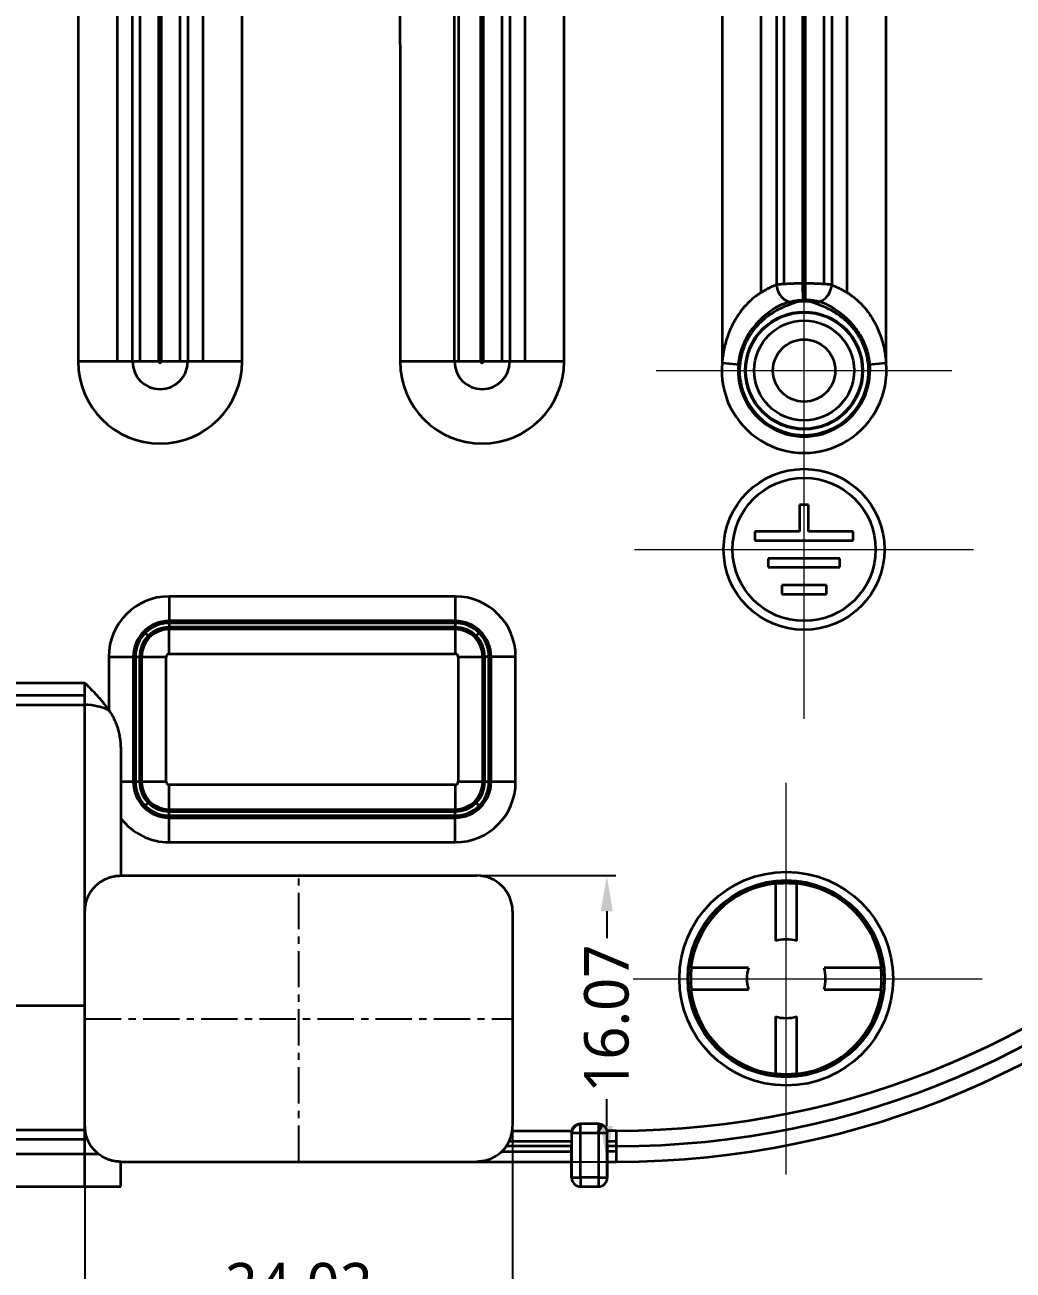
# Model space of a CAD drawing. Header units: millimetres. Extents: x -13 to 1082, y 396 to 866.
# Drawn here: x 304.9 to 360.5, y 556 to 625.9 of the extents above; entities that cross this region are included whole.
import ezdxf

# ---------------------------------------------------------------- set-up
doc = ezdxf.new("R2010")
doc.units = ezdxf.units.MM
doc.linetypes.add('CENTER', pattern=[50.8, 31.75, -6.35, 6.35, -6.35])
doc.layers.add('1', color=7, linetype='Continuous', true_color=0xffffff)
doc.layers.add('10', color=7, linetype='Continuous', true_color=0xffffff)
doc.layers.add('dim', color=82, linetype='Continuous', lineweight=9)
doc.styles.add('Capful-A', font='')
doc.styles.get('Capful-A').set_extended_font_data('Microsoft YaHei')
doc.dimstyles.new('Capful-A-1.0', dxfattribs={"dimtxt": 2.5, "dimasz": 2.5, "dimexe": 1.5, "dimexo": 1, "dimgap": 1.5, "dimtad": 0, "dimdsep": 46, "dimtxsty": 'Capful-A', "dimcen": 0, "dimclrt": 7, "dimazin": 2, "dimtfac": 1, "dimtmove": 0, "dimatfit": 3, "dimfxl": 0, "dimtolj": 1, "dimtzin": 0, "dimarcsym": 0})

# ---------------------------------------------------------------- blocks, each defined once
blk = doc.blocks.new('*D31')
at = {"layer": 'Defpoints', "color": 0, "transparency": 16777216}
for p in [(308.314, 567.461), (332.334, 567.461), (332.334, 555.112)]:
    blk.add_point(p, dxfattribs=at)
at = {"layer": 'dim', "color": 0, "lineweight": -2, "transparency": 16777216}
for p, q in [((308.314, 566.961), (308.314, 554.612)), ((332.334, 566.961), (332.334, 554.612)), ((310.314, 555.112), (315.733, 555.112)), ((330.334, 555.112), (324.915, 555.112))]:
    blk.add_line(p, q, dxfattribs=at)
at = {"layer": 'dim', "color": 0, "transparency": 16777216}
for points in [[(310.314, 555.445), (310.314, 554.778), (308.314, 555.112)], [(330.334, 555.445), (330.334, 554.778), (332.334, 555.112)]]:
    blk.add_solid(points, dxfattribs=at)
at = {"layer": 'dim', "color": 7, "transparency": 16777216, "insert": (320.324, 555.112), "char_height": 2.5, "attachment_point": 5, "style": 'Capful-A', "bg_fill": 3, "box_fill_scale": 1.1, "bg_fill_color": 256, "bg_fill_true_color": 13158600, "bg_fill_transparency": 0}
blk.add_mtext('\\A1;24.02', dxfattribs=at)
blk = doc.blocks.new('*D32')
at = {"layer": 'Defpoints', "color": 0, "transparency": 16777216}
for p in [(326.815, 578.145), (337.63, 578.145), (326.815, 562.073)]:
    blk.add_point(p, dxfattribs=at)
at = {"layer": 'dim', "color": 0, "lineweight": -2, "transparency": 16777216}
for p, q in [((327.315, 578.145), (338.129, 578.145)), ((337.63, 576.145), (337.63, 574.627)), ((337.63, 564.073), (337.63, 565.592)), ((327.315, 562.073), (338.129, 562.073))]:
    blk.add_line(p, q, dxfattribs=at)
at = {"layer": 'dim', "color": 0, "transparency": 16777216}
for points in [[(337.296, 576.145), (337.963, 576.145), (337.63, 578.145)], [(337.296, 564.073), (337.963, 564.073), (337.63, 562.073)]]:
    blk.add_solid(points, dxfattribs=at)
at = {"layer": 'dim', "color": 7, "transparency": 16777216, "insert": (337.63, 570.109), "char_height": 2.5, "attachment_point": 5, "rotation": 90, "style": 'Capful-A', "bg_fill": 3, "box_fill_scale": 1.1, "bg_fill_color": 256, "bg_fill_true_color": 13158600, "bg_fill_transparency": 0}
blk.add_mtext('\\A1;16.07', dxfattribs=at)

msp = doc.modelspace()

# ---------------------------------------------------------------- linework, layer by layer
at = {"layer": '1', "color": 1, "linetype": 'CENTER', "lineweight": 18}
for p, q in [((348.715, 598.22), (348.715, 614.833)), ((340.409, 606.526), (357.021, 606.526)), ((348.715, 586.954), (348.715, 605.999)), ((339.193, 596.476), (358.238, 596.476)), ((347.71, 561.352), (347.71, 583.361)), ((336.706, 572.356), (358.714, 572.356))]:
    msp.add_line(p, q, dxfattribs=at)
at = {"layer": '10', "color": 7, "linetype": 'Continuous', "lineweight": 35}
for p, q in [((329.076, 607.029), (329.076, 752.754)), ((329.322, 607.029), (329.322, 752.754)), ((330.558, 607.029), (330.558, 752.754)), ((330.692, 752.754), (330.692, 607.029)), ((331.76, 607.029), (331.76, 752.754)), ((332.174, 752.754), (332.174, 607.029)), ((333.028, 752.754), (333.028, 607.029)), ((335.231, 607.029), (335.231, 752.754)), ((344.109, 752.754), (344.109, 606.963)), ((346.312, 610.918), (346.312, 752.754)), ((347.166, 752.754), (347.166, 611.345)), ((347.58, 752.754), (347.58, 611.381)), ((348.648, 611.417), (348.648, 752.754)), ((348.782, 752.754), (348.782, 611.417)), ((349.85, 611.381), (349.85, 752.754)), ((350.264, 752.754), (350.264, 611.345)), ((351.118, 752.754), (351.118, 610.918)), ((353.321, 606.963), (353.321, 752.754)), ((317.141, 607.029), (317.141, 634.454)), ((314.938, 631.231), (314.938, 607.029)), ((314.084, 630.479), (314.084, 607.029)), ((313.67, 607.029), (313.67, 630.134)), ((312.468, 607.029), (312.468, 629.325)), ((312.602, 629.407), (312.602, 607.029)), ((307.929, 628.364), (307.929, 607.029)), ((310.986, 607.029), (310.986, 628.58)), ((311.4, 628.748), (311.4, 607.029)), ((310.132, 607.029), (310.132, 628.261)), ((348.662, 610.415), (348.648, 611.417)), ((348.782, 611.417), (348.768, 610.415)), ((310.986, 607.029), (307.929, 607.029)), ((312.468, 607.029), (310.986, 607.029)), ((314.084, 607.029), (312.602, 607.029)), ((317.141, 607.029), (314.084, 607.029)), ((329.076, 607.029), (326.019, 607.029)), ((330.558, 607.029), (329.076, 607.029)), ((332.174, 607.029), (330.692, 607.029)), ((335.231, 607.029), (332.174, 607.029)), ((344.109, 606.963), (345.106, 606.868)), ((352.324, 606.868), (353.321, 606.963)), ((348.464, 598.989), (348.464, 597.481)), ((348.966, 598.989), (348.464, 598.989)), ((348.966, 597.481), (348.966, 598.989)), ((348.464, 597.481), (345.951, 597.481)), ((345.951, 597.481), (345.951, 596.979)), ((345.951, 596.979), (351.479, 596.979)), ((351.479, 597.481), (348.966, 597.481)), ((351.479, 596.979), (351.479, 597.481)), ((350.725, 595.974), (346.705, 595.974)), ((346.705, 595.974), (346.705, 595.471)), ((346.705, 595.471), (350.725, 595.471)), ((350.725, 595.471), (350.725, 595.974)), ((349.971, 594.466), (347.459, 594.466)), ((347.459, 594.466), (347.459, 593.964)), ((349.971, 593.964), (349.971, 594.466)), ((313.038, 593.838), (313.038, 592.336)), ((329.118, 593.838), (313.038, 593.838)), ((329.118, 593.838), (329.118, 592.336)), ((347.459, 593.964), (349.971, 593.964)), ((329.118, 592.456), (313.038, 592.456)), ((329.118, 592.336), (313.038, 592.336)), ((313.038, 592.336), (313.038, 592.111)), ((329.118, 592.111), (313.038, 592.111)), ((313.038, 590.609), (313.038, 592.111)), ((329.118, 591.99), (313.038, 591.99)), ((329.118, 592.336), (329.118, 592.111)), ((329.118, 592.111), (329.118, 590.609)), ((311.701, 591.783), (311.861, 591.623)), ((330.454, 591.783), (330.294, 591.623)), ((313.038, 590.609), (329.118, 590.609)), ((309.646, 590.446), (311.148, 590.446)), ((309.646, 590.446), (309.646, 587.457)), ((311.028, 590.446), (311.028, 583.411)), ((311.148, 590.446), (311.148, 583.411)), ((311.148, 590.446), (311.373, 590.446)), ((311.373, 590.446), (311.373, 583.411)), ((311.373, 590.446), (312.875, 590.446)), ((311.494, 590.446), (311.494, 583.411)), ((312.875, 583.411), (312.875, 590.446)), ((329.28, 590.446), (330.782, 590.446)), ((329.28, 590.446), (329.28, 583.411)), ((330.662, 583.411), (330.662, 590.446)), ((330.782, 583.411), (330.782, 590.446)), ((331.007, 590.446), (330.782, 590.446)), ((331.007, 583.411), (331.007, 590.446)), ((332.509, 590.446), (331.007, 590.446)), ((331.128, 583.411), (331.128, 590.446)), ((332.509, 583.411), (332.509, 590.446)), ((308.314, 588.968), (303.689, 588.968)), ((308.314, 587.741), (308.314, 588.968)), ((308.314, 588.27), (303.689, 588.27)), ((303.689, 587.741), (308.314, 587.741)), ((308.314, 576.145), (308.314, 587.741)), ((310.324, 585.103), (310.324, 583.411)), ((311.148, 583.411), (310.324, 583.411)), ((311.373, 583.411), (311.148, 583.411)), ((312.875, 583.411), (311.373, 583.411)), ((313.038, 581.747), (313.038, 583.249)), ((329.118, 583.249), (313.038, 583.249)), ((329.118, 583.249), (329.118, 581.747)), ((330.782, 583.411), (329.28, 583.411)), ((331.007, 583.411), (330.782, 583.411)), ((332.509, 583.411), (331.007, 583.411)), ((311.701, 582.075), (311.861, 582.235)), ((330.294, 582.235), (330.454, 582.075)), ((313.038, 581.867), (329.118, 581.867)), ((313.038, 581.747), (329.118, 581.747)), ((313.038, 581.522), (313.038, 581.747)), ((313.038, 581.522), (329.118, 581.522)), ((313.038, 580.02), (313.038, 581.522)), ((329.118, 581.522), (329.118, 581.747)), ((329.118, 580.02), (329.118, 581.522)), ((310.324, 581.377), (310.324, 578.145)), ((313.038, 581.401), (329.118, 581.401)), ((313.038, 580.02), (329.118, 580.02)), ((347.107, 577.708), (347.107, 574.484)), ((348.313, 574.484), (348.313, 577.708)), ((345.583, 572.959), (342.359, 572.959)), ((353.061, 572.959), (349.837, 572.959)), ((342.359, 571.753), (345.583, 571.753)), ((349.837, 571.753), (353.061, 571.753)), ((135.856, 570.849), (308.314, 570.849)), ((347.107, 570.229), (347.107, 567.005)), ((348.313, 567.005), (348.313, 570.229)), ((337.16, 564.195), (336.15, 564.195)), ((135.856, 563.855), (308.314, 563.855)), ((308.314, 563.323), (135.856, 563.323)), ((308.314, 562.523), (308.314, 563.855)), ((332.149, 563.234), (335.65, 563.234)), ((332.317, 563.814), (335.664, 563.814)), ((335.65, 563.695), (335.65, 562.944)), ((335.65, 563.693), (336.153, 563.693)), ((336.153, 561.178), (336.153, 563.695)), ((336.153, 563.695), (337.158, 563.695)), ((337.158, 563.694), (337.158, 561.178)), ((337.158, 563.693), (337.66, 563.693)), ((338.163, 563.814), (337.646, 563.814)), ((337.66, 562.944), (337.66, 563.695)), ((337.66, 563.234), (338.163, 563.234)), ((338.163, 563.814), (338.163, 562.944)), ((135.856, 562.523), (308.314, 562.523)), ((308.314, 562.523), (309.051, 562.523)), ((308.314, 560.678), (308.314, 562.523)), ((331.742, 562.653), (335.65, 562.653)), ((335.65, 562.944), (331.984, 562.944)), ((335.65, 561.178), (335.65, 563.015)), ((335.65, 562.944), (335.65, 562.073)), ((337.66, 563.015), (337.66, 561.178)), ((338.163, 562.944), (337.66, 562.944)), ((337.66, 562.073), (337.66, 562.944)), ((338.163, 562.653), (337.66, 562.653)), ((338.163, 562.944), (338.163, 562.073)), ((310.324, 560.678), (310.324, 562.073)), ((330.334, 562.073), (335.65, 562.073)), ((335.65, 562.073), (335.65, 561.178)), ((337.66, 562.073), (338.163, 562.073)), ((337.66, 561.178), (337.66, 562.073)), ((337.158, 561.178), (336.153, 561.178)), ((336.154, 561.178), (336.154, 560.678)), ((300.671, 560.678), (310.324, 560.678)), ((336.154, 560.678), (337.158, 560.678))]:
    msp.add_line(p, q, dxfattribs=at)
at = {"layer": '10', "color": 2, "linetype": 'Continuous', "lineweight": 35}
for p, q in [((310.314, 578.145), (330.334, 578.145)), ((308.314, 570.849), (308.314, 576.145)), ((332.334, 576.145), (332.334, 564.073)), ((308.314, 564.073), (308.314, 570.849)), ((308.314, 563.855), (308.314, 564.073)), ((310.324, 562.073), (310.314, 562.073)), ((310.324, 562.073), (330.334, 562.073))]:
    msp.add_line(p, q, dxfattribs=at)
at = {"layer": '10', "color": 1, "linetype": 'CENTER', "ltscale": 0.064289}
for p, q in [((320.324, 562.073), (320.324, 578.145)), ((308.314, 570.109), (332.334, 570.109))]:
    msp.add_line(p, q, dxfattribs=at)
at = {"layer": '10', "color": 7, "linetype": 'Continuous', "lineweight": 35}
for centre, radius in [((348.715, 606.526), 3.306), ((348.715, 606.526), 3.266), ((348.715, 606.526), 2.806), ((348.715, 606.526), 1.75), ((348.715, 596.476), 4.522), ((348.715, 596.476), 4.02), ((347.71, 572.356), 6.004), ((347.71, 572.356), 5.528), ((347.71, 572.356), 5.503)]:
    msp.add_circle(centre, radius, dxfattribs=at)
for centre, radius, start, end in [((338.163, 612.054), 48.24, 270, 0), ((338.163, 612.054), 49.11, 270, 0), ((338.163, 612.054), 49.981, 270, 0), ((348.715, 606.526), 4.891, 89.21569, 90.78431), ((348.715, 606.526), 3.97, 89.21569, 90.78431), ((348.715, 606.526), 3.889, 89.21569, 90.78431), ((312.535, 607.029), 4.606, 180.00138, 359.99954), ((312.535, 607.029), 1.549, 180.00138, 359.99862), ((312.535, 607.029), 0.0669, 180.03185, 359.99862), ((330.625, 607.029), 4.606, 180, 0), ((330.625, 607.029), 1.549, 180, 0), ((330.625, 607.029), 0.0669, 180, 0), ((348.715, 606.526), 4.627, 174.58735, 5.41265), ((348.715, 606.526), 3.706, 174.58735, 5.41265), ((348.715, 606.526), 3.626, 174.58735, 5.41265), ((313.038, 590.446), 3.391, 90, 180), ((329.118, 590.446), 3.391, 0, 90), ((313.038, 590.446), 2.01, 90, 180), ((313.038, 590.446), 1.89, 90, 180), ((313.038, 590.446), 1.664, 90, 180), ((313.038, 590.446), 1.544, 90, 180), ((329.118, 590.446), 2.01, 0, 90), ((329.118, 590.446), 1.89, 360, 90), ((329.118, 590.446), 1.664, 360, 90), ((329.118, 590.446), 1.544, 0, 90), ((313.038, 590.446), 0.163, 90, 180), ((329.118, 590.446), 0.163, 360, 90), ((313.038, 583.411), 2.01, 180, 270), ((313.038, 583.411), 1.89, 180, 270), ((313.038, 583.411), 1.664, 180, 270), ((313.038, 583.411), 1.544, 180, 270), ((313.038, 583.411), 0.163, 180, 270), ((329.118, 583.411), 1.544, 270, 0), ((329.118, 583.411), 2.01, 270, 0), ((329.118, 583.411), 1.664, 270, 0), ((329.118, 583.411), 0.163, 270, 0), ((329.118, 583.411), 1.89, 270, 0), ((329.118, 583.411), 3.391, 270, 0), ((313.038, 583.411), 3.391, 216.8585, 270), ((347.71, 572.356), 5.385, 96.42899, 173.57101), ((347.71, 572.356), 5.359, 83.53929, 96.46071), ((347.71, 572.356), 5.385, 6.42899, 83.57101), ((347.71, 572.356), 2.211, 74.17338, 105.82662), ((347.71, 572.356), 5.359, 173.53929, 186.46071), ((347.71, 572.356), 2.211, 164.17338, 195.82662), ((347.71, 572.356), 2.211, 344.17338, 15.82662), ((347.71, 572.356), 5.359, 353.53929, 6.46071), ((347.71, 572.356), 5.385, 186.42899, 263.57101), ((347.71, 572.356), 5.385, 276.42899, 353.57101), ((347.71, 572.356), 2.211, 254.17338, 285.82662), ((347.71, 572.356), 5.359, 263.53929, 276.46071), ((336.15, 563.695), 0.5, 90, 166.33067), ((337.16, 563.695), 0.5, 13.72613, 90), ((336.154, 561.178), 0.5, 180.00992, 270), ((337.16, 561.178), 0.5, 269.85831, 0.00546)]:
    msp.add_arc(centre, radius, start, end, dxfattribs=at)
at = {"layer": '10', "color": 2, "linetype": 'Continuous', "lineweight": 35}
for centre, start, end in [((330.334, 576.145), 0, 90), ((330.334, 564.073), 352.55095, 0)]:
    msp.add_arc(centre, 2, start, end, dxfattribs=at)
at = {"layer": '10', "color": 7, "linetype": 'Continuous', "lineweight": 35}
for centre, major_axis, ratio, start_param, end_param in [((348.092, 611.345), (0.323, -0.952), 0.913903, 4.411988, 6.066796), ((349.338, 611.345), (-0.323, -0.952), 0.913903, 0.216389, 1.871197), ((308.314, 586.515), (2.01, 0), 0.610331, 0.829321, 1.570796), ((335.942, 563.945), (0.272, 0.227), 0.387874, 0.436146, 2.705031), ((337.009, 563.945), (-0.305, -0.18), 0.570123, 1.726678, 3.90605)]:
    msp.add_ellipse(centre, major_axis=major_axis, ratio=ratio, start_param=start_param, end_param=end_param, dxfattribs=at)
at = {"layer": '10', "color": 2, "linetype": 'Continuous', "lineweight": 35}
msp.add_ellipse((308.314, 565.187), major_axis=(2.01, 0), ratio=0.662796, start_param=4.712389, end_param=4.718341, dxfattribs=at)
at = {"layer": '10', "color": 7, "linetype": 'Continuous', "lineweight": 35}
for points in [[(326, 652.618), (326.007, 637.422), (326.013, 622.225), (326.019, 607.029)], [(309.646, 587.457), (309.649, 587.453), (309.655, 587.444), (309.663, 587.432), (309.669, 587.424), (309.672, 587.419)], [(335.65, 563.695), (335.65, 563.735), (335.655, 563.774), (335.664, 563.813)], [(337.158, 563.695), (337.158, 563.731), (337.158, 563.766), (337.158, 563.801)], [(337.646, 563.814), (337.655, 563.775), (337.66, 563.735), (337.66, 563.695)]]:
    msp.add_open_spline(points, degree=3, dxfattribs=at)
for points, knots in [([(347.166, 611.345), (347.114, 611.322), (347.056, 611.297), (346.927, 611.241), (346.857, 611.209), (346.761, 611.164), (346.742, 611.154), (346.702, 611.135), (346.642, 611.105), (346.496, 611.029), (346.364, 610.952), (346.228, 610.865), (346.182, 610.834), (346.112, 610.786), (346.089, 610.769), (346.042, 610.735), (346.018, 610.718), (345.902, 610.629), (345.809, 610.552), (345.627, 610.388), (345.538, 610.3), (345.429, 610.183), (345.408, 610.159), (345.365, 610.111), (345.343, 610.087), (345.28, 610.012), (345.239, 609.962), (345.119, 609.808), (345.043, 609.701), (344.899, 609.481), (344.831, 609.368), (344.751, 609.222), (344.735, 609.193), (344.705, 609.133), (344.689, 609.104), (344.645, 609.014), (344.616, 608.954), (344.535, 608.772), (344.485, 608.649), (344.394, 608.399), (344.353, 608.273), (344.28, 608.017), (344.248, 607.888), (344.207, 607.692), (344.194, 607.626), (344.171, 607.494), (344.161, 607.428), (344.133, 607.229), (344.119, 607.096), (344.109, 606.963)], [0, 0, 0, 0, 0.0625, 0.0625, 0.125, 0.125, 0.140625, 0.140625, 0.15625, 0.1875, 0.25, 0.25, 0.28125, 0.28125, 0.296875, 0.296875, 0.3125, 0.3125, 0.375, 0.375, 0.4375, 0.4375, 0.453125, 0.453125, 0.46875, 0.46875, 0.5, 0.5, 0.5625, 0.5625, 0.625, 0.625, 0.640625, 0.640625, 0.65625, 0.65625, 0.6875, 0.6875, 0.75, 0.75, 0.8125, 0.8125, 0.875, 0.875, 0.90625, 0.90625, 0.9375, 0.9375, 1, 1, 1, 1]), ([(348.648, 611.417), (348.569, 611.416), (348.49, 611.415), (348.374, 611.413), (348.335, 611.413), (348.258, 611.411), (348.22, 611.41), (348.107, 611.407), (347.961, 611.402), (347.824, 611.395), (347.725, 611.39), (347.693, 611.388), (347.631, 611.384), (347.571, 611.381), (347.514, 611.377), (347.473, 611.374), (347.46, 611.373), (347.434, 611.371), (347.421, 611.37), (347.358, 611.365), (347.313, 611.361), (347.232, 611.352), (347.197, 611.349), (347.166, 611.345)], [0, 0, 0, 0, 0.125, 0.125, 0.1875, 0.1875, 0.25, 0.25, 0.375, 0.5, 0.5, 0.5625, 0.5625, 0.625, 0.6875, 0.6875, 0.71875, 0.71875, 0.75, 0.75, 0.875, 0.875, 1, 1, 1, 1]), ([(350.264, 611.345), (350.249, 611.347), (350.232, 611.349), (350.197, 611.353), (350.178, 611.355), (350.117, 611.361), (350.072, 611.365), (350.009, 611.37), (349.996, 611.371), (349.97, 611.373), (349.957, 611.374), (349.916, 611.377), (349.859, 611.381), (349.799, 611.384), (349.737, 611.388), (349.705, 611.39), (349.606, 611.395), (349.469, 611.402), (349.323, 611.407), (349.21, 611.41), (349.172, 611.411), (349.095, 611.413), (349.056, 611.413), (348.94, 611.415), (348.861, 611.416), (348.782, 611.417)], [0, 0, 0, 0, 0.0625, 0.0625, 0.125, 0.125, 0.25, 0.25, 0.28125, 0.28125, 0.3125, 0.3125, 0.375, 0.4375, 0.4375, 0.5, 0.5, 0.625, 0.75, 0.75, 0.8125, 0.8125, 0.875, 0.875, 1, 1, 1, 1]), ([(350.264, 611.345), (350.316, 611.322), (350.374, 611.297), (350.503, 611.241), (350.573, 611.209), (350.669, 611.164), (350.689, 611.154), (350.728, 611.135), (350.788, 611.105), (350.934, 611.029), (351.066, 610.952), (351.202, 610.865), (351.248, 610.834), (351.318, 610.785), (351.342, 610.769), (351.388, 610.735), (351.412, 610.717), (351.528, 610.629), (351.621, 610.552), (351.803, 610.388), (351.892, 610.3), (352.001, 610.183), (352.022, 610.159), (352.065, 610.111), (352.087, 610.087), (352.15, 610.012), (352.191, 609.962), (352.311, 609.808), (352.388, 609.701), (352.532, 609.481), (352.599, 609.368), (352.695, 609.193), (352.726, 609.133), (352.785, 609.014), (352.814, 608.954), (352.896, 608.772), (352.945, 608.649), (353.036, 608.399), (353.077, 608.273), (353.15, 608.017), (353.182, 607.888), (353.223, 607.691), (353.236, 607.626), (353.259, 607.494), (353.269, 607.428), (353.297, 607.229), (353.311, 607.096), (353.321, 606.963)], [0, 0, 0, 0, 0.0625, 0.0625, 0.125, 0.125, 0.140625, 0.140625, 0.15625, 0.1875, 0.25, 0.25, 0.28125, 0.28125, 0.296875, 0.296875, 0.3125, 0.3125, 0.375, 0.375, 0.4375, 0.4375, 0.453125, 0.453125, 0.46875, 0.46875, 0.5, 0.5, 0.5625, 0.5625, 0.625, 0.625, 0.65625, 0.65625, 0.6875, 0.6875, 0.75, 0.75, 0.8125, 0.8125, 0.875, 0.875, 0.90625, 0.90625, 0.9375, 0.9375, 1, 1, 1, 1]), ([(348.221, 610.352), (348.181, 610.336), (348.136, 610.319), (348.038, 610.282), (347.985, 610.262), (347.899, 610.229), (347.869, 610.217), (347.806, 610.192), (347.774, 610.179), (347.674, 610.138), (347.604, 610.108), (347.456, 610.041), (347.378, 610.003), (347.256, 609.94), (347.215, 609.918), (347.13, 609.871), (347.087, 609.847), (346.956, 609.769), (346.868, 609.712), (346.689, 609.588), (346.599, 609.521), (346.465, 609.41), (346.42, 609.372), (346.352, 609.312), (346.33, 609.291), (346.286, 609.25), (346.176, 609.146), (346.072, 609.034), (345.911, 608.845), (345.834, 608.746), (345.726, 608.59), (345.69, 608.537), (345.623, 608.429), (345.59, 608.374), (345.498, 608.208), (345.442, 608.094), (345.341, 607.862), (345.297, 607.743), (345.239, 607.56), (345.221, 607.499), (345.189, 607.374), (345.175, 607.312), (345.137, 607.123), (345.118, 606.996), (345.106, 606.868)], [0, 0, 0, 0, 0.0625, 0.0625, 0.125, 0.125, 0.15625, 0.15625, 0.1875, 0.1875, 0.25, 0.25, 0.3125, 0.3125, 0.34375, 0.34375, 0.375, 0.375, 0.4375, 0.4375, 0.5, 0.5, 0.53125, 0.53125, 0.546875, 0.546875, 0.5625, 0.625, 0.625, 0.6875, 0.6875, 0.71875, 0.71875, 0.75, 0.75, 0.8125, 0.8125, 0.875, 0.875, 0.90625, 0.90625, 0.9375, 0.9375, 1, 1, 1, 1]), ([(347.167, 610.089), (347.202, 610.111), (347.244, 610.136), (347.4, 610.221), (347.544, 610.285), (347.877, 610.394), (348.072, 610.441), (348.379, 610.481), (348.486, 610.49), (348.615, 610.495), (348.638, 610.495), (348.661, 610.496)], [0, 0, 0, 0, 0.14124, 0.14124, 0.470721, 0.470721, 0.800203, 0.800203, 0.964944, 0.964944, 1, 1, 1, 1]), ([(348.662, 610.415), (348.636, 610.415), (348.61, 610.414), (348.572, 610.412), (348.56, 610.412), (348.535, 610.41), (348.523, 610.409), (348.487, 610.406), (348.465, 610.403), (348.433, 610.399), (348.422, 610.398), (348.402, 610.395), (348.392, 610.393), (348.364, 610.389), (348.346, 610.385), (348.313, 610.379), (348.298, 610.375), (348.258, 610.365), (348.237, 610.358), (348.221, 610.352)], [0, 0, 0, 0, 0.125, 0.125, 0.1875, 0.1875, 0.25, 0.25, 0.375, 0.375, 0.4375, 0.4375, 0.5, 0.5, 0.625, 0.625, 0.75, 0.75, 1, 1, 1, 1]), ([(349.209, 610.352), (349.193, 610.358), (349.172, 610.365), (349.132, 610.375), (349.117, 610.379), (349.084, 610.385), (349.066, 610.389), (349.038, 610.393), (349.028, 610.395), (349.008, 610.398), (348.997, 610.399), (348.965, 610.403), (348.943, 610.406), (348.907, 610.409), (348.895, 610.41), (348.87, 610.412), (348.858, 610.412), (348.82, 610.414), (348.794, 610.415), (348.768, 610.415)], [0, 0, 0, 0, 0.25, 0.25, 0.375, 0.375, 0.5, 0.5, 0.5625, 0.5625, 0.625, 0.625, 0.75, 0.75, 0.8125, 0.8125, 0.875, 0.875, 1, 1, 1, 1]), ([(350.264, 610.088), (350.191, 610.136), (350.087, 610.193), (349.83, 610.305), (349.672, 610.36), (349.412, 610.424), (349.321, 610.443), (349.131, 610.472), (349.032, 610.483), (348.879, 610.493), (348.824, 610.495), (348.769, 610.496)], [0, 0, 0, 0, 0.300501, 0.300501, 0.608114, 0.608114, 0.76192, 0.76192, 0.915727, 0.915727, 1, 1, 1, 1]), ([(352.324, 606.868), (352.312, 606.996), (352.293, 607.123), (352.255, 607.312), (352.241, 607.374), (352.217, 607.467), (352.208, 607.498), (352.191, 607.56), (352.181, 607.591), (352.133, 607.743), (352.089, 607.862), (351.988, 608.095), (351.932, 608.208), (351.84, 608.374), (351.807, 608.429), (351.757, 608.51), (351.74, 608.536), (351.704, 608.589), (351.686, 608.616), (351.596, 608.746), (351.519, 608.845), (351.358, 609.034), (351.275, 609.123), (351.144, 609.25), (351.1, 609.292), (351.011, 609.372), (350.966, 609.41), (350.831, 609.521), (350.741, 609.588), (350.563, 609.712), (350.474, 609.769), (350.365, 609.834), (350.343, 609.846), (350.3, 609.871), (350.279, 609.883), (350.215, 609.918), (350.174, 609.94), (350.052, 610.003), (349.974, 610.041), (349.826, 610.108), (349.756, 610.138), (349.656, 610.179), (349.624, 610.192), (349.561, 610.217), (349.531, 610.229), (349.445, 610.262), (349.392, 610.282), (349.294, 610.319), (349.25, 610.336), (349.209, 610.352)], [0, 0, 0, 0, 0.0625, 0.0625, 0.09375, 0.09375, 0.109375, 0.109375, 0.125, 0.125, 0.1875, 0.1875, 0.25, 0.25, 0.28125, 0.28125, 0.296875, 0.296875, 0.3125, 0.3125, 0.375, 0.375, 0.4375, 0.4375, 0.46875, 0.46875, 0.5, 0.5, 0.5625, 0.5625, 0.625, 0.625, 0.640625, 0.640625, 0.65625, 0.65625, 0.6875, 0.6875, 0.75, 0.75, 0.8125, 0.8125, 0.84375, 0.84375, 0.875, 0.875, 0.9375, 0.9375, 1, 1, 1, 1]), ([(347.167, 610.089), (347.167, 610.088), (347.166, 610.088), (347.112, 610.052), (347.052, 610.013), (346.854, 609.88), (346.695, 609.767), (346.444, 609.562), (346.358, 609.488), (346.185, 609.323), (346.097, 609.233), (345.843, 608.948), (345.682, 608.732), (345.402, 608.259), (345.286, 608.007), (345.108, 607.474), (345.048, 607.199), (345.017, 606.905), (345.016, 606.891), (345.015, 606.877)], [0, 0, 0, 0, 0.001343, 0.001343, 0.091298, 0.091298, 0.271208, 0.271208, 0.361163, 0.361163, 0.451118, 0.451118, 0.631029, 0.631029, 0.810939, 0.810939, 0.990849, 0.990849, 1, 1, 1, 1]), ([(352.415, 606.877), (352.403, 607.011), (352.384, 607.143), (352.33, 607.413), (352.294, 607.55), (352.21, 607.817), (352.16, 607.947), (352.05, 608.199), (351.988, 608.322), (351.852, 608.56), (351.778, 608.676), (351.545, 609.002), (351.376, 609.194), (351.116, 609.448), (351.028, 609.526), (350.859, 609.667), (350.777, 609.731), (350.543, 609.905), (350.401, 609.997), (350.282, 610.076), (350.273, 610.082), (350.264, 610.088)], [0, 0, 0, 0, 0.086305, 0.086305, 0.176168, 0.176168, 0.266031, 0.266031, 0.355894, 0.355894, 0.445756, 0.445756, 0.625482, 0.625482, 0.715344, 0.715344, 0.805207, 0.805207, 0.984932, 0.984932, 1, 1, 1, 1]), ([(309.646, 587.457), (309.551, 587.597), (309.45, 587.732), (309.239, 587.993), (309.129, 588.12), (308.903, 588.368), (308.729, 588.551), (308.522, 588.76), (308.433, 588.849), (308.373, 588.909), (308.344, 588.939), (308.314, 588.968)], [0, 0, 0, 0, 0.25, 0.25, 0.5, 0.5, 0.75, 0.875, 0.9375, 0.9375, 1, 1, 1, 1]), ([(309.672, 587.419), (309.729, 587.334), (309.784, 587.247), (309.885, 587.07), (309.932, 586.98), (310.017, 586.797), (310.056, 586.703), (310.108, 586.559), (310.124, 586.511), (310.154, 586.413), (310.169, 586.364), (310.208, 586.216), (310.23, 586.116), (310.266, 585.916), (310.281, 585.816), (310.303, 585.614), (310.311, 585.512), (310.322, 585.308), (310.324, 585.206), (310.324, 585.103)], [0, 0, 0, 0, 0.125, 0.125, 0.25, 0.25, 0.375, 0.375, 0.4375, 0.4375, 0.5, 0.5, 0.625, 0.625, 0.75, 0.75, 0.875, 0.875, 1, 1, 1, 1]), ([(310.324, 583.411), (310.324, 583.326), (310.324, 583.241), (310.324, 583.071), (310.324, 582.986), (310.324, 582.732), (310.324, 582.563), (310.324, 582.225), (310.324, 582.056), (310.324, 581.717), (310.324, 581.548), (310.324, 581.377)], [0, 0, 0, 0, 0.125, 0.125, 0.25, 0.25, 0.5, 0.5, 0.75, 0.75, 1, 1, 1, 1]), ([(336.153, 563.695), (336.153, 563.728), (336.153, 563.761), (336.153, 563.825), (336.153, 563.857), (336.153, 563.917), (336.153, 563.946), (336.153, 564), (336.153, 564.026), (336.153, 564.072), (336.153, 564.093), (336.153, 564.129), (336.153, 564.145), (336.153, 564.17), (336.153, 564.179), (336.153, 564.192), (336.153, 564.195), (336.153, 564.195)], [0, 0, 0, 0, 0.125, 0.125, 0.25, 0.25, 0.375, 0.375, 0.5, 0.5, 0.625, 0.625, 0.75, 0.75, 0.875, 0.875, 1, 1, 1, 1]), ([(337.158, 564.195), (337.158, 564.195), (337.158, 564.195), (337.158, 564.193), (337.158, 564.191), (337.158, 564.188), (337.158, 564.184), (337.158, 564.179), (337.158, 564.174), (337.159, 564.169), (337.159, 564.162), (337.159, 564.156), (337.159, 564.149), (337.158, 564.142), (337.158, 564.135), (337.158, 564.128), (337.158, 564.121), (337.158, 564.113), (337.158, 564.106), (337.158, 564.099), (337.158, 564.092), (337.158, 564.084), (337.158, 564.075), (337.158, 564.065), (337.158, 564.055), (337.158, 564.045), (337.158, 564.035), (337.158, 564.024), (337.158, 564.014), (337.158, 564.003), (337.158, 563.992), (337.158, 563.981), (337.158, 563.97), (337.158, 563.959), (337.158, 563.948), (337.158, 563.937), (337.158, 563.926), (337.158, 563.914), (337.158, 563.903), (337.158, 563.892), (337.158, 563.88), (337.158, 563.869), (337.158, 563.858), (337.158, 563.846), (337.158, 563.835), (337.158, 563.824), (337.158, 563.812), (337.158, 563.805), (337.158, 563.801)], [0, 0, 0, 0, 0.033503, 0.066147, 0.097918, 0.128804, 0.158796, 0.187886, 0.216069, 0.243341, 0.2697, 0.295146, 0.31968, 0.343303, 0.366019, 0.387832, 0.408748, 0.428773, 0.447915, 0.466181, 0.48358, 0.500122, 0.522148, 0.543913, 0.565419, 0.586668, 0.607662, 0.628404, 0.648898, 0.669147, 0.689156, 0.708931, 0.728477, 0.7478, 0.766907, 0.785807, 0.804507, 0.823016, 0.841343, 0.859499, 0.877495, 0.895341, 0.91305, 0.930635, 0.948108, 0.965483, 0.982776, 1, 1, 1, 1]), ([(335.65, 561.178), (335.65, 561.178), (335.653, 561.178), (335.666, 561.178), (335.676, 561.178), (335.701, 561.178), (335.716, 561.178), (335.753, 561.178), (335.774, 561.178), (335.82, 561.178), (335.846, 561.178), (335.901, 561.178), (335.93, 561.178), (335.991, 561.178), (336.022, 561.178), (336.087, 561.178), (336.12, 561.178), (336.153, 561.178)], [0, 0, 0, 0, 0.125, 0.125, 0.25, 0.25, 0.375, 0.375, 0.5, 0.5, 0.625, 0.625, 0.75, 0.75, 0.875, 0.875, 1, 1, 1, 1]), ([(337.158, 561.178), (337.158, 561.174), (337.158, 561.167), (337.158, 561.156), (337.158, 561.144), (337.158, 561.133), (337.158, 561.122), (337.158, 561.111), (337.158, 561.1), (337.158, 561.089), (337.158, 561.077), (337.158, 561.066), (337.158, 561.055), (337.158, 561.044), (337.158, 561.033), (337.158, 561.022), (337.159, 561.011), (337.159, 561), (337.159, 560.989), (337.159, 560.978), (337.159, 560.967), (337.159, 560.955), (337.159, 560.944), (337.16, 560.933), (337.16, 560.922), (337.16, 560.911), (337.16, 560.9), (337.16, 560.889), (337.16, 560.879), (337.16, 560.868), (337.16, 560.857), (337.16, 560.847), (337.16, 560.837), (337.16, 560.827), (337.16, 560.819), (337.16, 560.81), (337.16, 560.801), (337.16, 560.792), (337.161, 560.783), (337.161, 560.774), (337.161, 560.765), (337.161, 560.757), (337.161, 560.748), (337.161, 560.74), (337.161, 560.732), (337.161, 560.724), (337.16, 560.717), (337.16, 560.71), (337.16, 560.703), (337.16, 560.698), (337.159, 560.692), (337.159, 560.688), (337.159, 560.684), (337.159, 560.681), (337.158, 560.679), (337.158, 560.679), (337.158, 560.678)], [0, 0, 0, 0, 0.014676, 0.029296, 0.043875, 0.058429, 0.072973, 0.08752, 0.102085, 0.116683, 0.131327, 0.146031, 0.160808, 0.17567, 0.190629, 0.205699, 0.220889, 0.236211, 0.251675, 0.267291, 0.283069, 0.299016, 0.315142, 0.331454, 0.347959, 0.364665, 0.381576, 0.398699, 0.41604, 0.433601, 0.451389, 0.469406, 0.487656, 0.503309, 0.51953, 0.536327, 0.553709, 0.571683, 0.590256, 0.609433, 0.629221, 0.649622, 0.670642, 0.692282, 0.714544, 0.737429, 0.760938, 0.785068, 0.809819, 0.835186, 0.861165, 0.887751, 0.914937, 0.942713, 0.971071, 1, 1, 1, 1]), ([(337.158, 561.178), (337.19, 561.178), (337.223, 561.178), (337.288, 561.178), (337.319, 561.178), (337.38, 561.178), (337.409, 561.178), (337.464, 561.178), (337.49, 561.178), (337.536, 561.178), (337.557, 561.178), (337.594, 561.178), (337.609, 561.178), (337.634, 561.178), (337.644, 561.178), (337.657, 561.178), (337.66, 561.178), (337.66, 561.178)], [0, 0, 0, 0, 0.125114, 0.125114, 0.250228, 0.250228, 0.375342, 0.375342, 0.500456, 0.500456, 0.62557, 0.62557, 0.750684, 0.750684, 0.875799, 0.875799, 1, 1, 1, 1])]:
    msp.add_open_spline(points, degree=3, knots=knots, dxfattribs=at)
at = {"layer": '10', "color": 2, "linetype": 'Continuous', "lineweight": 35}
for points, knots in [([(308.314, 576.145), (308.314, 576.233), (308.32, 576.32), (308.342, 576.492), (308.359, 576.577), (308.393, 576.702), (308.405, 576.744), (308.426, 576.806), (308.433, 576.826), (308.449, 576.867), (308.488, 576.968), (308.536, 577.064), (308.62, 577.212), (308.667, 577.283), (308.744, 577.385), (308.77, 577.418), (308.825, 577.482), (308.853, 577.512), (308.94, 577.601), (309, 577.655), (309.093, 577.73), (309.14, 577.765), (309.188, 577.799), (309.22, 577.82), (309.237, 577.831), (309.383, 577.922), (309.511, 577.982), (309.648, 578.031), (309.663, 578.037), (309.693, 578.047), (309.708, 578.052), (309.752, 578.065), (309.781, 578.073), (309.864, 578.095), (309.916, 578.106), (309.988, 578.119), (310.022, 578.124), (310.054, 578.129), (310.075, 578.131), (310.086, 578.132), (310.135, 578.138), (310.169, 578.14), (310.228, 578.144), (310.253, 578.145), (310.282, 578.145), (310.29, 578.145), (310.304, 578.145), (310.31, 578.145), (310.314, 578.145)], [0, 0, 0, 0, 0.0625, 0.0625, 0.125, 0.125, 0.15625, 0.15625, 0.171875, 0.171875, 0.1875, 0.25, 0.25, 0.3125, 0.3125, 0.34375, 0.34375, 0.375, 0.375, 0.4375, 0.4375, 0.46875, 0.484375, 0.484375, 0.5, 0.5, 0.625, 0.625, 0.640625, 0.640625, 0.65625, 0.65625, 0.6875, 0.6875, 0.75, 0.75, 0.78125, 0.796875, 0.796875, 0.8125, 0.8125, 0.875, 0.875, 0.9375, 0.9375, 0.96875, 0.96875, 1, 1, 1, 1]), ([(309.051, 562.523), (308.998, 562.566), (308.947, 562.612), (308.851, 562.708), (308.805, 562.759), (308.719, 562.865), (308.678, 562.92), (308.631, 562.992), (308.622, 563.006), (308.604, 563.035), (308.595, 563.05), (308.57, 563.094), (308.553, 563.124), (308.477, 563.272), (308.429, 563.393), (308.39, 563.528), (308.385, 563.543), (308.378, 563.573), (308.366, 563.617), (308.344, 563.718), (308.332, 563.801), (308.326, 563.855)], [0, 0, 0, 0, 0.125, 0.125, 0.25, 0.25, 0.375, 0.375, 0.40625, 0.40625, 0.4375, 0.4375, 0.5, 0.5, 0.75, 0.75, 0.78125, 0.78125, 0.8125, 0.875, 1, 1, 1, 1]), ([(331.984, 562.944), (331.999, 562.966), (332.015, 562.99), (332.047, 563.042), (332.064, 563.07), (332.089, 563.115), (332.098, 563.131), (332.115, 563.163), (332.123, 563.18), (332.148, 563.231), (332.164, 563.267), (332.195, 563.341), (332.21, 563.38), (332.231, 563.441), (332.238, 563.461), (332.251, 563.503), (332.257, 563.525), (332.275, 563.589), (332.285, 563.633), (332.303, 563.722), (332.311, 563.768), (332.317, 563.814)], [0, 0, 0, 0, 0.125, 0.125, 0.25, 0.25, 0.3125, 0.3125, 0.375, 0.375, 0.5, 0.5, 0.625, 0.625, 0.6875, 0.6875, 0.75, 0.75, 0.875, 0.875, 1, 1, 1, 1]), ([(310.314, 562.073), (310.304, 562.073), (310.288, 562.073), (310.243, 562.074), (310.213, 562.075), (310.168, 562.078), (310.159, 562.079), (310.139, 562.081), (310.129, 562.082), (310.098, 562.085), (310.075, 562.087), (310.003, 562.097), (309.95, 562.106), (309.863, 562.125), (309.832, 562.132), (309.784, 562.145), (309.768, 562.149), (309.735, 562.159), (309.719, 562.164), (309.634, 562.191), (309.564, 562.217), (309.456, 562.266), (309.42, 562.284), (309.364, 562.313), (309.345, 562.323), (309.308, 562.344), (309.289, 562.355), (309.196, 562.412), (309.123, 562.464), (309.051, 562.523)], [0, 0, 0, 0, 0.125, 0.125, 0.25, 0.25, 0.28125, 0.28125, 0.3125, 0.3125, 0.375, 0.375, 0.5, 0.5, 0.5625, 0.5625, 0.59375, 0.59375, 0.625, 0.625, 0.75, 0.75, 0.8125, 0.8125, 0.84375, 0.84375, 0.875, 0.875, 1, 1, 1, 1]), ([(331.984, 562.944), (331.97, 562.923), (331.954, 562.9), (331.918, 562.853), (331.899, 562.828), (331.867, 562.789), (331.855, 562.775), (331.832, 562.748), (331.82, 562.735), (331.782, 562.694), (331.755, 562.666), (331.713, 562.625), (331.699, 562.611), (331.669, 562.584), (331.654, 562.571), (331.607, 562.53), (331.574, 562.504), (331.474, 562.428), (331.403, 562.381), (331.291, 562.317), (331.252, 562.296), (331.175, 562.258), (331.135, 562.24), (331.015, 562.191), (330.934, 562.163), (330.808, 562.13), (330.766, 562.12), (330.702, 562.107), (330.681, 562.103), (330.637, 562.096), (330.616, 562.093), (330.508, 562.079), (330.421, 562.073), (330.334, 562.073)], [0, 0, 0, 0, 0.0625, 0.0625, 0.125, 0.125, 0.15625, 0.15625, 0.1875, 0.1875, 0.25, 0.25, 0.28125, 0.28125, 0.3125, 0.3125, 0.375, 0.375, 0.5, 0.5, 0.5625, 0.5625, 0.625, 0.625, 0.75, 0.75, 0.8125, 0.8125, 0.84375, 0.84375, 0.875, 0.875, 1, 1, 1, 1])]:
    msp.add_open_spline(points, degree=3, knots=knots, dxfattribs=at)
for points in [[(308.326, 563.855), (308.318, 563.927), (308.314, 563.999), (308.314, 564.073)], [(308.317, 563.959), (308.315, 563.994), (308.314, 564.027), (308.314, 564.059)]]:
    msp.add_open_spline(points, degree=3, dxfattribs=at)

# ---------------------------------------------------------------- next in the draw order: dimensions: what is measured, and where the dimension line sits
at = {"layer": 'dim'}
dim = msp.add_linear_dim(base=(332.334, 555.112), p1=(308.314, 567.461), p2=(332.334, 567.461), dimstyle='Capful-A-1.0', override={"dimasz": 2, "dimexe": 0.49975, "dimexo": 0.49975, "dimgap": 0.49975}, dxfattribs=at)
dim.commit()
dim.dimension.update_dxf_attribs({"geometry": '*D31', "text_midpoint": (320.324, 555.112)})

# ---------------------------------------------------------------- next in the draw order: dimensions: what is measured, and where the dimension line sits
dim = msp.add_linear_dim(base=(337.63, 578.145), p1=(326.815, 562.073), p2=(326.815, 578.145), angle=90, dimstyle='Capful-A-1.0', override={"dimasz": 2, "dimexe": 0.49975, "dimexo": 0.49975, "dimgap": 0.49975}, dxfattribs=at)
dim.commit()
dim.dimension.update_dxf_attribs({"geometry": '*D32', "text_midpoint": (337.63, 570.109)})

doc.saveas('drawing.dxf')
